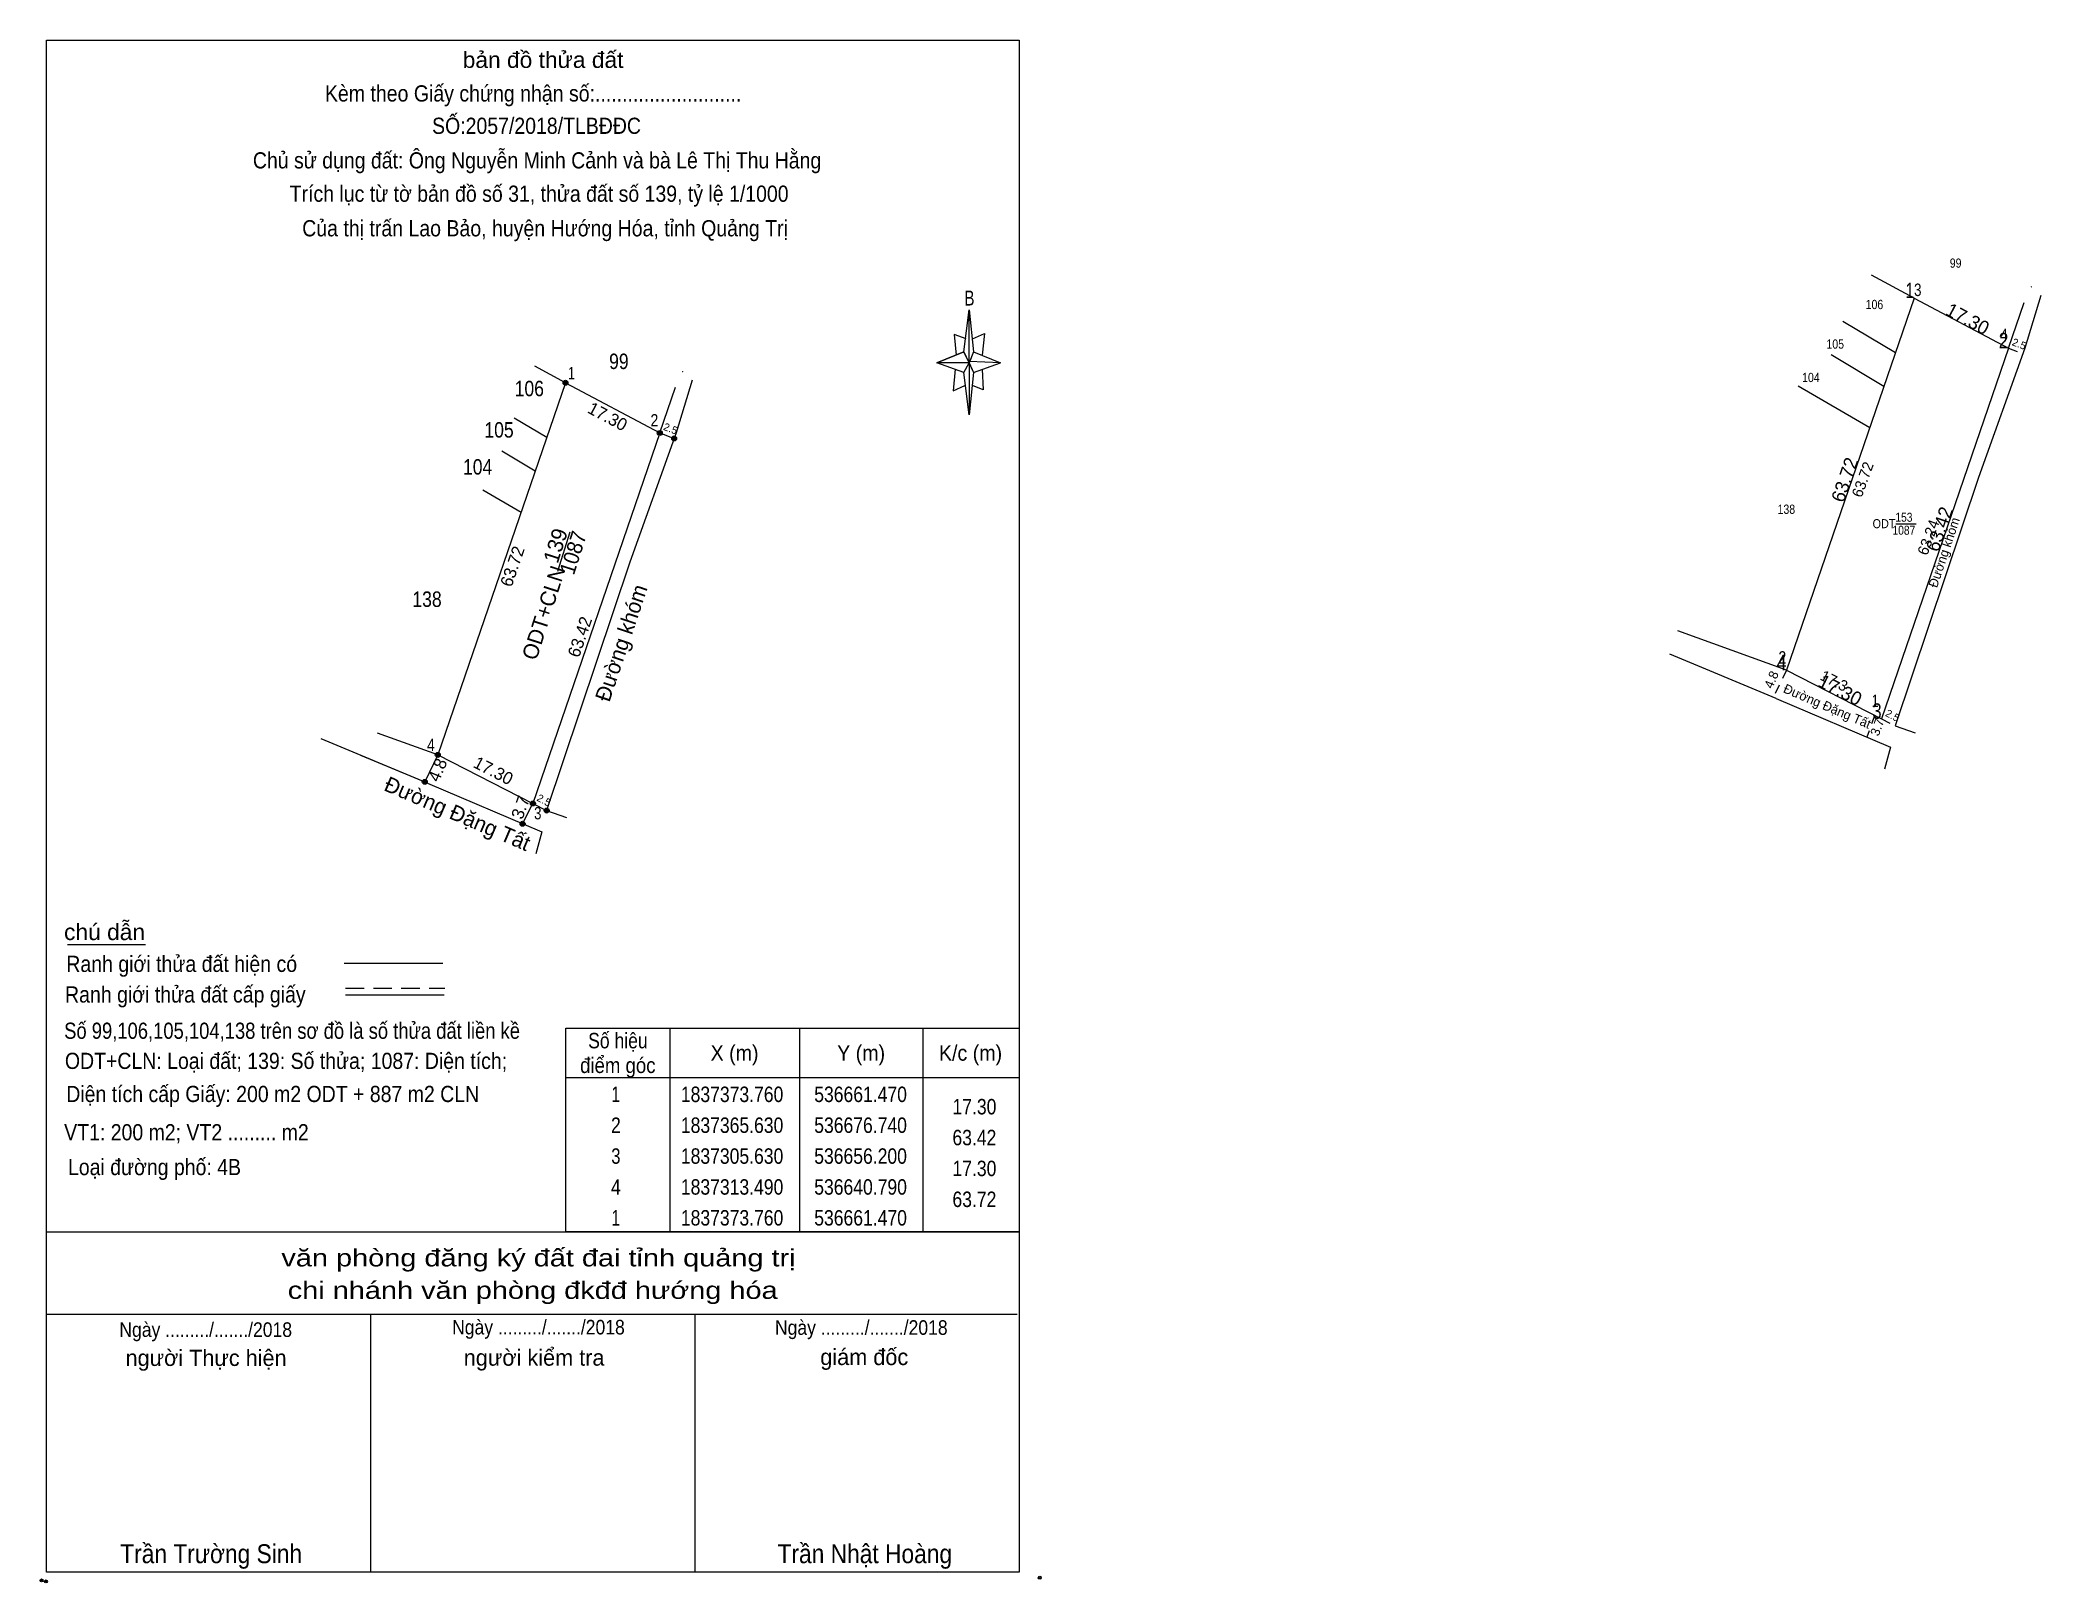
# Model space of a CAD drawing. Header units: metres. Extents: x 536358 to 536682, y 1837166 to 1837416.
import ezdxf
from ezdxf.enums import TextEntityAlignment as Align

# ---------------------------------------------------------------- set-up
doc = ezdxf.new("R2010")
doc.units = ezdxf.units.M
doc.header["$PDMODE"] = 32
doc.header["$PDSIZE"] = 0.5
doc.linetypes.add('MEDIUM_DASHED', pattern=[4.5, 3, -1.5])
doc.linetypes.add('SHORT_DASHED', pattern=[2.7, 1.5, -1.2])
for name, color, linetype, lineweight in [('10', 7, 'Continuous', 13), ('17', 7, 'Continuous', 13), ('23', 7, 'Continuous', 13), ('5', 7, 'Continuous', 13), ('6', 7, 'Continuous', 13), ('63', 7, 'Continuous', 13)]:
    doc.layers.add(name, color=color, linetype=linetype, lineweight=lineweight)
doc.layers.add('13', color=7, linetype='Continuous')

msp = doc.modelspace()

# ---------------------------------------------------------------- hatches: boundary and pattern name
at = {"layer": '17'}
for points in [[(536443.48, 1837360.05, 1), (536442.68, 1837360.05, 1)], [(536458.75, 1837351.92, 1), (536457.95, 1837351.92, 1)], [(536461.08, 1837351.03, 1), (536460.28, 1837351.03, 1)], [(536422.8, 1837299.78, 1), (536422, 1837299.78, 1)], [(536420.69, 1837295.41, 1), (536419.89, 1837295.41, 1)], [(536438.21, 1837291.92, 1), (536437.41, 1837291.92, 1)], [(536440.43, 1837290.77, 1), (536439.63, 1837290.77, 1)], [(536436.53, 1837288.63, 1), (536435.73, 1837288.63, 1)]]:
    msp.add_hatch(color=256, dxfattribs=at).paths.add_polyline_path(points)

# ---------------------------------------------------------------- linework, layer by layer
at = {"layer": '10'}
for p, q in [((536661.47, 1837373.76), (536654.57, 1837377.5)), ((536661.47, 1837373.76), (536676.74, 1837365.63)), ((536682.01, 1837374.19), (536679.39, 1837365.64)), ((536649.9, 1837370.02), (536658.44, 1837364.93)), ((536679.39, 1837365.64), (536671.89, 1837344.73)), ((536443.08, 1837360.05), (536438.09, 1837362.76)), ((536656.56, 1837359.46), (536648.02, 1837364.56)), ((536443.08, 1837360.05), (536458.35, 1837351.92)), ((536463.62, 1837360.48), (536461, 1837351.93)), ((536642.7, 1837359.56), (536654.28, 1837352.82)), ((536434.75, 1837354.38), (536440.05, 1837351.22)), ((536438.17, 1837345.75), (536432.75, 1837348.99)), ((536461, 1837351.93), (536453.5, 1837331.02)), ((536429.67, 1837342.73), (536435.89, 1837339.11)), ((536639.13, 1837308.93), (536621.9, 1837316.08)), ((536420.74, 1837295.22), (536403.51, 1837302.37))]:
    msp.add_line(p, q, dxfattribs=at)
for points in [[(536680.41, 1837375.65), (536680.4, 1837375.6), (536680.48, 1837375.59)], [(536462.02, 1837361.94), (536462.01, 1837361.89), (536462.09, 1837361.88)], [(536671.89, 1837344.73), (536658.42, 1837304.48), (536661.66, 1837303.35)], [(536453.5, 1837331.02), (536440.03, 1837290.77), (536443.27, 1837289.64)], [(536639.13, 1837308.93), (536657.62, 1837301.01), (536656.66, 1837297.45)], [(536420.74, 1837295.22), (536439.23, 1837287.3), (536438.27, 1837283.74)]]:
    msp.add_lwpolyline(points, dxfattribs=at)
at = {"layer": '17'}
for p, q in [((536661.47, 1837373.76), (536640.79, 1837313.49)), ((536676.74, 1837365.63), (536679.31, 1837373.07)), ((536676.74, 1837365.63), (536656.2, 1837305.63)), ((536443.08, 1837360.05), (536422.4, 1837299.78)), ((536458.35, 1837351.92), (536460.92, 1837359.36)), ((536458.35, 1837351.92), (536437.81, 1837291.92)), ((536458.35, 1837351.92), (536460.68, 1837351.03)), ((536640.79, 1837313.49), (536656.2, 1837305.63)), ((536422.4, 1837299.78), (536420.29, 1837295.41)), ((536422.4, 1837299.78), (536437.81, 1837291.92)), ((536436.13, 1837288.63), (536437.81, 1837291.92)), ((536437.81, 1837291.92), (536440.03, 1837290.77)), ((536362.42, 1837269.07), (536375.08, 1837269.07))]:
    msp.add_line(p, q, dxfattribs=at)
at = {"layer": '17', "linetype": 'SHORT_DASHED'}
for p, q in [((536676.74, 1837365.63), (536679.07, 1837364.74)), ((536640.79, 1837313.49), (536638.68, 1837309.12)), ((536655.09, 1837306.21), (536653.79, 1837302.65)), ((536656.2, 1837305.63), (536658.42, 1837304.48))]:
    msp.add_line(p, q, dxfattribs=at)
at = {"layer": '17'}
for centre in [(536443.08, 1837360.05), (536458.35, 1837351.92), (536460.68, 1837351.03), (536422.4, 1837299.78), (536420.29, 1837295.41), (536437.81, 1837291.92), (536440.03, 1837290.77), (536436.13, 1837288.63)]:
    msp.add_circle(centre, 0.4, dxfattribs=at)
at = {"layer": '23'}
for p, q in [((536680.4, 1837375.6), (536680.48, 1837375.59)), ((536682.01, 1837374.19), (536679.39, 1837365.64)), ((536679.39, 1837365.64), (536671.89, 1837344.73)), ((536463.62, 1837360.48), (536461, 1837351.93)), ((536462.01, 1837361.89), (536462.09, 1837361.88)), ((536461, 1837351.93), (536453.5, 1837331.02)), ((536640.79, 1837313.49), (536623.18, 1837319.86)), ((536639.13, 1837308.93), (536621.9, 1837316.08)), ((536422.4, 1837299.78), (536412.63, 1837303.31)), ((536420.74, 1837295.22), (536409.93, 1837299.7))]:
    msp.add_line(p, q, dxfattribs=at)
for points in [[(536671.89, 1837344.73), (536658.42, 1837304.48), (536661.66, 1837303.35)], [(536453.5, 1837331.02), (536440.03, 1837290.77), (536443.27, 1837289.64)], [(536639.13, 1837308.93), (536657.62, 1837301.01), (536656.66, 1837297.45)], [(536420.74, 1837295.22), (536439.23, 1837287.3), (536438.27, 1837283.74)]]:
    msp.add_lwpolyline(points, dxfattribs=at)
at = {"layer": '5'}
for p, q in [((536507.58, 1837365.04), (536508.46, 1837371.88)), ((536507.58, 1837361.72), (536503.2, 1837363.28)), ((536509.16, 1837365.04), (536513.54, 1837363.28)), ((536510.56, 1837362.24), (536510.74, 1837358.92)), ((536509.16, 1837361.72), (536508.46, 1837354.88)), ((536510.74, 1837358.92), (536508.98, 1837359.62)), ((536359.06, 1837222.52), (536516.56, 1837222.52)), ((536359.06, 1837209.22), (536516.2, 1837209.22)), ((536359.06, 1837209.22), (536516.2, 1837209.22)), ((536359.06, 1837209.22), (536516.2, 1837209.22)), ((536411.56, 1837167.4), (536411.56, 1837209.22)), ((536464.06, 1837167.4), (536464.06, 1837209.22))]:
    msp.add_line(p, q, dxfattribs=at)
for points in [[(536359.06, 1837415.56), (536516.56, 1837415.56), (536516.56, 1837167.4), (536359.06, 1837167.4)], [(536508.46, 1837371.88), (536509.16, 1837365.04), (536508.46, 1837363.28)], [(536508.46, 1837363.28), (536503.2, 1837363.28), (536507.58, 1837365.04), (536509.16, 1837361.72), (536513.54, 1837363.28), (536508.46, 1837363.48)], [(536508.46, 1837363.28), (536508.46, 1837354.88), (536507.58, 1837361.72)]]:
    msp.add_lwpolyline(points, close=True, dxfattribs=at)
for points in [[(536507.94, 1837367.14), (536506, 1837367.84), (536506.36, 1837364.52)], [(536508.98, 1837367.14), (536510.92, 1837368.02), (536510.56, 1837364.52)], [(536508.46, 1837363.28), (536507.58, 1837365.04), (536503.2, 1837363.28)], [(536506.18, 1837362.24), (536505.84, 1837358.74), (536507.76, 1837359.62)], [(536508.46, 1837363.28), (536509.16, 1837361.72), (536513.54, 1837363.28)], [(536516.56, 1837167.4), (536359.06, 1837167.4), (536359.06, 1837209.22)]]:
    msp.add_lwpolyline(points, dxfattribs=at)
for p in [(536358.24, 1837166.08), (536358.94, 1837165.92)]:
    msp.add_point(p, dxfattribs=at)
at = {"layer": '6'}
for p, q in [((536407.22, 1837266.03), (536423.22, 1837266.03)), ((536407.48, 1837260.91), (536423.46, 1837260.91))]:
    msp.add_line(p, q, dxfattribs=at)
at = {"layer": '6', "linetype": 'MEDIUM_DASHED'}
msp.add_line((536407.48, 1837261.99), (536423.56, 1837261.99), dxfattribs=at)
at = {"layer": '6'}
msp.add_point((536519.88, 1837166.52), dxfattribs=at)
at = {"layer": '63'}
for p, q in [((536658.48, 1837337.23), (536661.82, 1837337.23)), ((536441.83, 1837329.55), (536443.86, 1837335.91)), ((536459.96, 1837255.52), (536459.96, 1837222.52)), ((536480.96, 1837255.52), (536480.96, 1837222.52)), ((536500.96, 1837255.52), (536500.96, 1837222.52)), ((536443.16, 1837247.52), (536516.56, 1837247.52))]:
    msp.add_line(p, q, dxfattribs=at)
msp.add_lwpolyline([(536443.16, 1837255.52), (536516.56, 1837255.52), (536516.56, 1837222.52), (536443.16, 1837222.52)], close=True, dxfattribs=at)

# ---------------------------------------------------------------- texts
at = {"layer": '13'}
msp.add_text('139', height=2.5, rotation=72.301, dxfattribs=at).set_placement((536442.656, 1837333.3), align=Align.CENTER)
at = {"layer": '13', "width": 0.95}
msp.add_text('1087', height=2.5, rotation=72.301, dxfattribs=at).set_placement((536445.508, 1837332.14), align=Align.CENTER)
at = {"layer": '13', "width": 0.9}
msp.add_text('ODT', height=1.46, dxfattribs=at).set_placement((536658.45, 1837336.5), align=Align.RIGHT)
at = {"layer": '13', "width": 0.85}
for s, p in [('1087', (536659.81, 1837335.44)), ('153', (536659.815, 1837337.54))]:
    msp.add_text(s, height=1.46, dxfattribs=at).set_placement(p, align=Align.CENTER)
at = {"layer": '13'}
msp.add_text('ODT+CLN', height=2.5, rotation=72.301, dxfattribs=at).set_placement((536443.125, 1837329.9), align=Align.RIGHT)
at = {"layer": '17', "width": 0.85}
for s, height, p in [('99', 1.5, (536668.19, 1837378.68)), ('106', 1.5, (536655.04, 1837371.98)), ('105', 1.5, (536648.695, 1837365.57)), ('99', 2.5, (536451.725, 1837362.27)), ('106', 2.5, (536437.22, 1837357.87)), ('104', 1.5, (536644.755, 1837360.16)), ('105', 2.5, (536432.32, 1837351.17)), ('104', 2.5, (536428.855, 1837345.18)), ('138', 1.5, (536640.78, 1837338.82)), ('138', 2.5, (536420.66, 1837323.75))]:
    msp.add_text(s, height=height, dxfattribs=at).set_placement(p, align=Align.CENTER)
at = {"layer": '17'}
for s, height, rotation, p in [('2.5', 1.22, 339.146, (536678.273, 1837365.76)), ('2.5', 1.22, 339.146, (536459.883, 1837352.05)), ('Đường khóm', 1.5, 71.497, (536667.037, 1837332.332)), ('Đường khóm', 2.5, 71.497, (536453.297, 1837317.528)), ('4.8', 1.5, 67.126, (536639.047, 1837311.678)), ('Đường Đặng Tất', 1.5, 336.813, (536647.11, 1837306.974)), ('2.5', 1.215, 332.547, (536657.7, 1837305.618)), ('3.7', 1.5, 69.939, (536656.194, 1837304.023)), ('4.8', 2, 67.126, (536423.28, 1837296.956)), ('Đường Đặng Tất', 2.5, 336.813, (536425.103, 1837289.126)), ('3.7', 2, 69.939, (536436.73, 1837290.947)), ('2.5', 1.215, 332.547, (536439.315, 1837291.906))]:
    msp.add_text(s, height=height, rotation=rotation, dxfattribs=at).set_placement(p, align=Align.CENTER)
at = {"layer": '5'}
for s, height, width, p in [('bản đồ thửa đất', 2.625, 1.05, (536439.45, 1837411.04)), ('Kèm theo Giấy chứng nhận số:...........................', 2.625, 0.9, (536437.84, 1837405.6)), ('SỐ:2057/2018/TLBĐĐC', 2.62, 0.9, (536438.39, 1837400.36)), ('Chủ sử dụng đất: Ông Nguyễn Minh Cảnh và bà Lê Thị Thu Hằng', 2.62, 0.9, (536438.48, 1837394.76)), ('Trích lục từ tờ bản đồ số 31, thửa đất số 139, tỷ lệ 1/1000 ', 2.62, 0.9, (536439.25, 1837389.36)), ('Của thị trấn Lao Bảo, huyện Hướng Hóa, tỉnh Quảng Trị', 2.625, 0.9, (536439.77, 1837383.76)), ('B', 2.411, 0.75, (536508.5, 1837372.56)), ('văn phòng đăng ký đất đai tỉnh quảng trị', 2.8, 1.25, (536438.71, 1837216.94)), ('chi nhánh văn phòng đkđđ hướng hóa', 2.8, 1.25, (536437.77, 1837211.68)), ('Ngày ........./......./2018', 2.362, 0.9, (536384.82, 1837205.52)), ('Ngày ........./......./2018', 2.362, 0.9, (536438.7, 1837205.92)), ('Ngày ........./......./2018', 2.362, 0.9, (536490.98, 1837205.86)), ('Trần Trường Sinh', 3.06, 0.9, (536385.705, 1837168.88)), ('Trần Nhật Hoàng', 3.062, 0.9, (536491.55, 1837168.88))]:
    msp.add_text(s, height=height, dxfattribs=dict(at, width=width)).set_placement(p, align=Align.CENTER)
for s, height, p in [('người Thực hiện', 2.62, (536384.88, 1837200.82)), ('người kiểm tra', 2.625, (536438, 1837200.86)), ('giám đốc', 2.625, (536491.46, 1837200.96))]:
    msp.add_text(s, height=height, dxfattribs=at).set_placement(p, align=Align.CENTER)
at = {"layer": '6'}
for s, height, width, p in [('chú dẫn', 2.625, 1.05, (536361.88, 1837269.79)), ('Ranh giới thửa đất hiện có ', 2.625, 0.9, (536362.24, 1837264.63)), ('Ranh giới thửa đất cấp giấy', 2.625, 0.9, (536362.04, 1837259.67)), ('Số 99,106,105,104,138 trên sơ đồ là số thửa đất liền kề', 2.62, 0.85, (536361.9, 1837253.8)), ('ODT+CLN: Loại đất; 139: Số thửa; 1087: Diện tích;', 2.62, 0.9, (536362.02, 1837248.92)), ('Diện tích cấp Giấy: 200 m2 ODT + 887 m2 CLN', 2.62, 0.9, (536362.24, 1837243.56)), ('VT1: 200 m2; VT2 ......... m2', 2.62, 0.9, (536361.9, 1837237.36)), ('Loại đường phố: 4B', 2.62, 0.9, (536362.52, 1837231.72))]:
    msp.add_text(s, height=height, dxfattribs=dict(at, width=width)).set_placement(p)
at = {"layer": '63'}
for s, height, width, p in [(' 1', 2.5, 0.75, (536661.47, 1837373.76)), (' 3', 2.025, 0.8, (536662.66, 1837374.09)), (' 4', 2.025, 0.85, (536676.65, 1837366.78)), (' 2', 2.5, 0.85, (536676.74, 1837365.63)), (' 1', 2, 0.75, (536444.61, 1837360.63)), (' 2', 2, 0.85, (536458.11, 1837352.97)), (' 2', 2.025, 0.85, (536640.77, 1837314.55)), (' 4', 2.5, 0.85, (536640.79, 1837313.49)), (' 1', 2.025, 0.75, (536655.72, 1837307.53)), (' 3', 2.5, 0.8, (536656.2, 1837305.63)), (' 4', 2, 0.85, (536421.92, 1837300.4)), (' 3', 2, 0.8, (536439.19, 1837289.34)), ('17.30', 2.5, 0.85, (536512.86, 1837241.56)), ('63.42', 2.5, 0.85, (536512.85, 1837236.56)), ('17.30', 2.5, 0.85, (536512.86, 1837231.56)), ('63.72', 2.5, 0.85, (536512.85, 1837226.56))]:
    msp.add_text(s, height=height, dxfattribs=dict(at, width=width)).set_placement(p, align=Align.RIGHT)
for s, height, rotation, p in [('17.30', 2.2, 331.968, (536669.618, 1837369.423)), ('17.30', 2, 331.968, (536449.44, 1837353.707)), ('63.72', 2.2, 71.062, (536651.259, 1837343.988)), ('63.72', 1.75, 69.96, (536653.959, 1837344.085)), ('63.42', 2.2, 71.102, (536666.595, 1837335.994)), ('63.24', 1.75, 69.96, (536664.591, 1837334.72)), ('63.72', 2, 71.062, (536435.432, 1837329.995)), ('63.42', 2, 71.102, (536446.35, 1837318.576)), ('17.3', 1.75, 333.026, (536648.123, 1837310.995)), ('17.30', 2.2, 332.976, (536648.995, 1837309.304)), ('17.30', 2, 332.976, (536430.951, 1837296.339))]:
    msp.add_text(s, height=height, rotation=rotation, dxfattribs=at).set_placement(p, align=Align.CENTER)
for s, width, p in [('Số hiệu', 0.85, (536451.57, 1837252.26)), ('X (m)', 0.95, (536470.46, 1837250.26)), ('Y (m)', 0.95, (536490.955, 1837250.26)), ('K/c (m)', 0.95, (536508.67, 1837250.26)), ('điểm góc', 0.9, (536451.55, 1837248.26)), (' 1', 0.75, (536450.855, 1837243.56)), ('1837373.760', 0.85, (536470.06, 1837243.56)), ('536661.470', 0.85, (536490.865, 1837243.56)), (' 2', 0.85, (536450.85, 1837238.56)), ('1837365.630', 0.85, (536470.06, 1837238.56)), ('536676.740', 0.85, (536490.865, 1837238.56)), (' 3', 0.8, (536450.87, 1837233.56)), ('1837305.630', 0.85, (536470.06, 1837233.56)), ('536656.200', 0.85, (536490.865, 1837233.56)), (' 4', 0.85, (536450.855, 1837228.56)), ('1837313.490', 0.85, (536470.06, 1837228.56)), ('536640.790', 0.85, (536490.865, 1837228.56)), (' 1', 0.75, (536450.855, 1837223.56)), ('1837373.760', 0.85, (536470.06, 1837223.56)), ('536661.470', 0.85, (536490.865, 1837223.56))]:
    msp.add_text(s, height=2.5, dxfattribs=dict(at, width=width)).set_placement(p, align=Align.CENTER)

doc.saveas('drawing.dxf')
